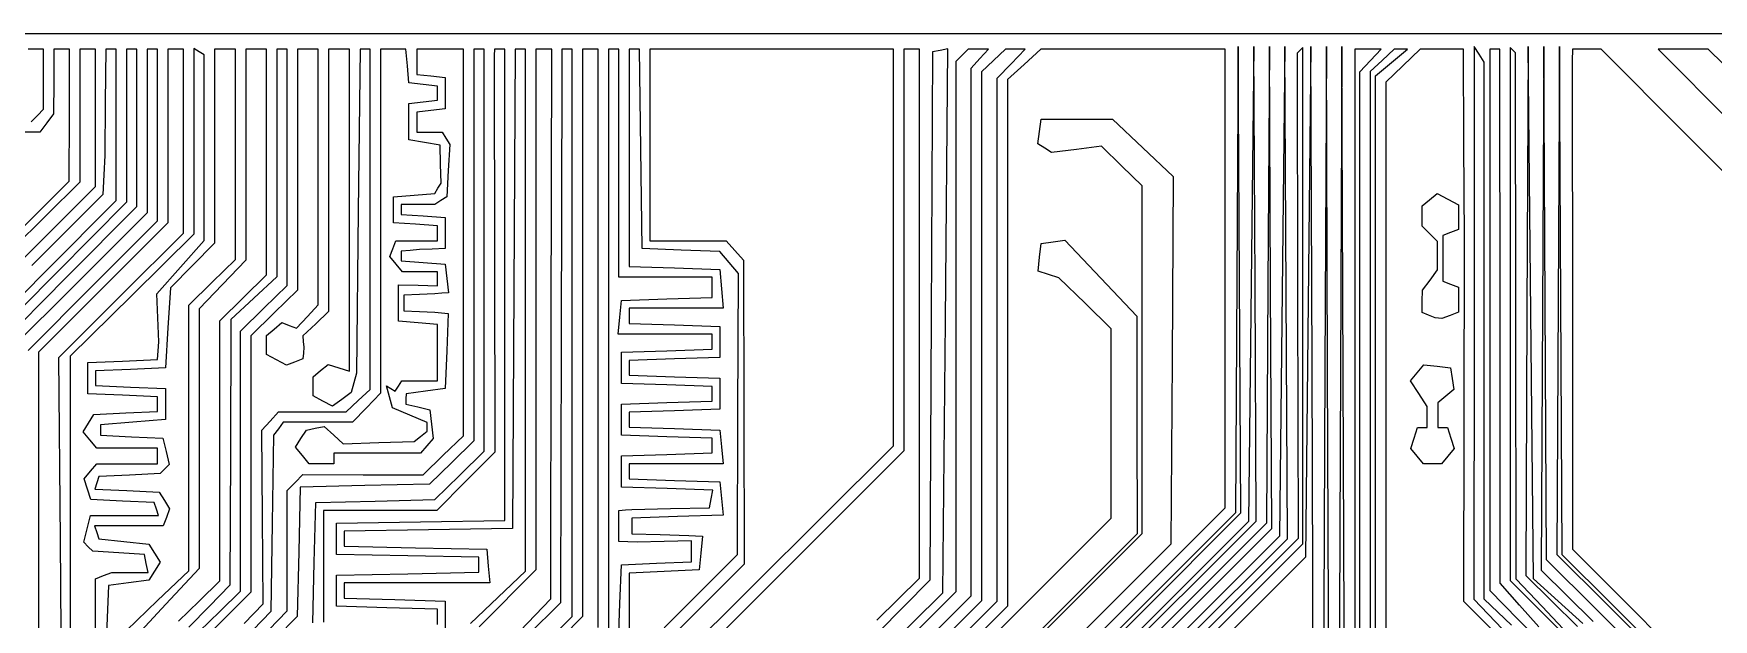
# Model space of a CAD drawing. Extents: x 13 to 278, y 25 to 201.
# Drawn here: x 144.7 to 230.5, y 171.2 to 201.1 of the extents above; entities that cross this region are included whole.
import ezdxf

# ---------------------------------------------------------------- set-up
doc = ezdxf.new("R2010")
doc.units = 0
doc.layers.add('Layer_1', color=7, linetype='CONTINUOUS')

msp = doc.modelspace()

# ---------------------------------------------------------------- linework, layer by layer
at = {"layer": 'Layer_1', "color": 7}
for points in [[(12.949534, 112.88561), (12.949534, 201.124155), (145.2412, 201.124155), (277.53287, 201.124155), (277.53287, 112.88561), (277.53287, 24.64707), (145.2412, 24.64707), (12.949534, 24.64707)], [(165.31469, 145.42936), (166.33971, 146.3554), (171.25277, 146.3554), (176.16583, 146.3554), (191.26091, 161.5028), (206.35599, 176.65019), (206.29459, 188.55644), (206.23319, 200.462693), (206.16209, 188.55644), (206.09099, 176.65019), (191.07889, 161.63509), (176.06679, 146.61999), (170.44352, 146.61999), (164.82026, 146.61999), (164.82026, 145.97353), (164.82026, 145.32708), (164.23222, 144.9152), (163.64418, 144.50332), (163.96687, 144.50332), (164.28957, 144.50332)], [(183.40612, 161.63385), (193.92453, 172.1498), (193.92453, 185.49802), (193.92453, 198.84624), (194.63549, 199.58832), (195.34645, 200.330405), (194.85098, 200.330405), (194.35551, 200.330405), (193.74315, 199.75512), (193.13078, 199.17983), (193.13078, 185.66733), (193.13078, 172.15483), (183.01176, 162.03324), (172.89274, 151.91166), (168.96994, 151.91166), (165.04715, 151.91166), (164.65028, 151.51478), (164.2534, 151.11791), (168.57056, 151.11791), (172.88771, 151.11791)], [(221.74886, 171.86689), (220.42381, 173.26794), (220.40861, 186.7057), (220.39341, 200.14345), (220.25583, 200.281024), (220.11826, 200.418599), (220.11826, 186.81342), (220.11826, 173.20825), (221.43272, 171.88651), (222.74718, 170.56478), (222.78638, 170.03561), (222.82548, 169.50645), (222.94969, 169.98614), (223.0739, 170.46583)], [(215.9511, 186.7473), (215.62037, 186.88075), (215.62837, 187.45401), (215.63637, 188.02728), (216.02483, 188.54087), (216.41329, 189.05446), (216.41329, 189.77874), (216.41329, 190.50302), (216.01641, 190.8999), (215.61954, 191.29677), (215.61954, 191.81244), (215.61954, 192.32811), (215.9995, 192.64345), (216.37946, 192.95879), (216.92554, 192.66654), (217.47162, 192.37428), (217.47162, 191.75044), (217.47162, 191.1266), (217.07475, 190.9743), (216.67787, 190.82201), (216.67787, 189.65139), (216.67787, 188.48077), (217.07475, 188.32847), (217.47162, 188.17618), (217.47162, 187.53472), (217.47162, 186.89327), (217.05311, 186.73267), (216.63459, 186.57207), (216.45779, 186.59297), (216.281, 186.61387)], [(215.36632, 179.54791), (215.04748, 179.93209), (215.21946, 180.47395), (215.39145, 181.01582), (215.6382, 181.01582), (215.88495, 181.01582), (215.88495, 181.55429), (215.88495, 182.09277), (215.45678, 182.74624), (215.02861, 183.39972), (215.36799, 183.80864), (215.70737, 184.21757), (216.39147, 184.13807), (217.07558, 184.05857), (217.15448, 183.50625), (217.23338, 182.95393), (216.82374, 182.61396), (216.4141, 182.27399), (216.4141, 181.64492), (216.4141, 181.01586), (216.66085, 181.01586), (216.9076, 181.01586), (217.07959, 180.474), (217.25157, 179.93214), (216.93273, 179.54796), (216.61389, 179.16378), (216.14952, 179.16378), (215.68514, 179.16378)]]:
    msp.add_lwpolyline(points, close=True, dxfattribs=at)
for points in [[(141.79969, 185.40146), (145.37156, 189.00445), (148.94344, 192.60743), (148.94344, 196.4694), (148.94344, 200.331375), (148.67885, 200.331375), (148.41427, 200.331375), (148.39007, 197.6194), (148.36587, 194.90742), (148.31617, 193.91098), (148.26647, 192.91455), (144.63624, 189.27735)], [(142.85794, 185.0943), (146.42982, 188.69908), (150.00169, 192.30386), (150.00169, 196.31756), (150.00169, 200.331255), (149.73711, 200.331255), (149.47252, 200.331255), (149.47252, 196.4208), (149.47252, 192.51034), (145.90065, 188.9136), (142.32877, 185.31686)], [(143.11946, 190.1656), (146.54821, 193.58353), (146.55521, 196.95697), (146.56221, 200.330405), (146.16533, 200.330405), (145.76846, 200.330405), (145.76046, 198.67676), (145.75246, 197.02311), (145.40098, 196.56009), (145.04949, 196.09707), (142.90081, 196.09707)], [(144.44557, 184.94668), (147.75286, 188.25637), (151.06015, 191.56606), (151.06015, 195.94865), (151.06015, 200.331241), (150.79557, 200.331241), (150.53099, 200.331241), (150.53099, 196.1533), (150.53099, 191.97536), (146.96206, 188.41424), (143.39313, 184.85312)], [(144.18103, 189.61478), (147.88519, 193.31186), (147.88519, 196.82113), (147.88519, 200.330405), (147.48832, 200.330405), (147.09144, 200.330405), (147.09144, 196.93493), (147.09144, 193.53946), (143.65186, 190.13382)], [(144.60512, 196.62624), (144.92262, 196.94374), (145.24012, 197.26124), (145.24012, 198.79582), (145.24012, 200.330405), (144.44413, 200.330405)], [(146.1662, 165.93503), (146.0943, 175.26177), (146.0224, 184.58851), (149.19774, 187.76351), (152.37307, 190.93851), (152.37807, 195.63486), (152.38307, 200.331214), (151.9862, 200.331214), (151.58932, 200.331214), (151.58932, 195.89547), (151.58932, 191.45973), (148.28203, 188.16038), (144.97474, 184.86103), (144.97474, 175.35289), (144.97474, 165.84476)], [(147.88594, 169.69829), (147.88594, 173.28717), (148.30446, 173.44777), (148.72297, 173.60837), (149.64677, 173.60837), (150.57058, 173.60837), (150.48268, 174.07139), (150.39478, 174.53441), (149.07424, 174.61641), (147.7537, 174.69841), (147.52172, 174.92775), (147.28974, 175.15709), (147.46061, 175.83792), (147.63149, 176.51875), (149.36829, 176.51875), (151.10509, 176.51875), (150.9959, 176.84948), (150.8867, 177.18021), (149.26799, 177.25861), (147.64928, 177.33701), (147.4812, 177.86661), (147.31311, 178.39621), (147.63195, 178.78038), (147.95079, 179.16456), (149.50589, 179.16456), (151.06099, 179.16456), (151.06099, 179.56144), (151.06099, 179.95831), (149.50589, 179.95831), (147.95079, 179.95831), (147.603, 180.37737), (147.25522, 180.79642), (147.53197, 181.23726), (147.80872, 181.6781), (149.43486, 181.7569), (151.06099, 181.8357), (151.06099, 182.20786), (151.06099, 182.58003), (149.27506, 182.65823), (147.48912, 182.73643), (147.48912, 183.53018), (147.48912, 184.32393), (149.27506, 184.40213), (151.06099, 184.48033), (151.09509, 184.93126), (151.12919, 185.38219), (151.07319, 186.60552), (151.01719, 187.82886), (152.22967, 189.19404), (153.44214, 190.55923), (153.44214, 195.29728), (153.44214, 200.035335), (153.17756, 200.198856), (152.91298, 200.362378), (152.91298, 195.62538), (152.91298, 190.88838), (149.75812, 187.77238), (146.60326, 184.65638), (146.59726, 172.41368), (146.59126, 160.17099)], [(149.4732, 170.64968), (151.0607, 172.17453), (152.6482, 173.69938), (152.6482, 180.47783), (152.6482, 187.25628), (153.83883, 188.42479), (155.02945, 189.5933), (155.02945, 194.96217), (155.02945, 200.331039), (154.50029, 200.331039), (153.97112, 200.331039), (153.97112, 195.38012), (153.97112, 190.42919), (152.84664, 189.28443), (151.72216, 188.13967), (151.58987, 186.09942), (151.45758, 184.05916), (149.67164, 183.98096), (147.8857, 183.90276), (147.8857, 183.53007), (147.8857, 183.15737), (149.67164, 183.07917), (151.45758, 183.00097), (151.45758, 182.20722), (151.45758, 181.41347), (149.79945, 181.28118), (148.14132, 181.14888), (148.14332, 180.8843), (148.14532, 180.61972), (149.73363, 180.54102), (151.32194, 180.46232), (151.48966, 179.79407), (151.65738, 179.12581), (151.4254, 178.89513), (151.19341, 178.66444), (149.62682, 178.58374), (148.06022, 178.50304), (147.95549, 178.1854), (147.85075, 177.86775), (149.49457, 177.78855), (151.13839, 177.70935), (151.40645, 177.2823), (151.6745, 176.85524), (151.50841, 176.4224), (151.34219, 175.98956), (149.59205, 175.98956), (147.84191, 175.98956), (147.95062, 175.65883), (148.05933, 175.3281), (149.33487, 175.19581), (150.61041, 175.06352), (150.9005, 174.6005), (151.19059, 174.13748), (150.90034, 173.67446), (150.6101, 173.21144), (149.57878, 173.07915), (148.54746, 172.94685), (148.41517, 169.64892)], [(152.11897, 171.11939), (153.1773, 172.15283), (154.23563, 173.18626), (154.23563, 179.82435), (154.23563, 186.46244), (155.42626, 187.63095), (156.61688, 188.79946), (156.61688, 194.56521), (156.61688, 200.330954), (156.08772, 200.330954), (155.55855, 200.330954), (155.55855, 194.94012), (155.55855, 189.54929), (154.36793, 188.30664), (153.1773, 187.064), (153.1773, 180.44155), (153.1773, 173.8191), (151.48665, 171.99305), (149.796, 170.16699)], [(153.17736, 170.59025), (154.23569, 171.62368), (155.29403, 172.65712), (155.29403, 179.29521), (155.29403, 185.9333), (156.48465, 187.10181), (157.67528, 188.27032), (157.67528, 194.30065), (157.67528, 200.330974), (157.41069, 200.330974), (157.14611, 200.330974), (157.14611, 194.51559), (157.14611, 188.7002), (155.96956, 187.6157), (154.79301, 186.53119), (154.77391, 179.74381), (154.75481, 172.95644), (153.70147, 171.88317), (152.64814, 170.8099)], [(155.47103, 171.00828), (156.44204, 172.00268), (156.41004, 176.43693), (156.37804, 180.87117), (156.80292, 181.34065), (157.2278, 181.81014), (158.95567, 181.81014), (160.68355, 181.81014), (161.29592, 182.38543), (161.90828, 182.96071), (161.90828, 191.64584), (161.90828, 200.330974), (161.65098, 200.330974), (161.39367, 200.330974), (161.30667, 192.06274), (161.21967, 183.79452), (161.0801, 183.29489), (160.94053, 182.79527), (160.46184, 182.44525), (159.98316, 182.09523), (159.49054, 182.35887), (158.99792, 182.62251), (158.99792, 183.10997), (158.99792, 183.59743), (159.3821, 183.91627), (159.76628, 184.23511), (160.30814, 184.06313), (160.85001, 183.89115), (160.85001, 192.11106), (160.85001, 200.330974), (160.32084, 200.330974), (159.79167, 200.330974), (159.79167, 193.63022), (159.79167, 186.92946), (159.12939, 186.30728), (158.4671, 185.68509), (158.4993, 185.40126), (158.5315, 185.11743), (158.5001, 184.81501), (158.4688, 184.51259), (158.05276, 184.35294), (157.63671, 184.19329), (157.12671, 184.46623), (156.61671, 184.73918), (156.61671, 185.22664), (156.61671, 185.7141), (157.01022, 186.04068), (157.40372, 186.36726), (157.7758, 186.22448), (158.14788, 186.0817), (158.70522, 186.67495), (159.26255, 187.2682), (159.26255, 193.79959), (159.26255, 200.330974), (158.73338, 200.330974), (158.20421, 200.330974), (158.20221, 194.17941), (158.20021, 188.02785), (157.01157, 186.86047), (155.82294, 185.69308), (155.82294, 179.15253), (155.82294, 172.61198), (154.76461, 171.55364), (153.70627, 170.49531)], [(156.74011, 170.68855), (157.67531, 171.64628), (157.67531, 174.72508), (157.67531, 177.80388), (158.07609, 178.20466), (158.47688, 178.60545), (161.54731, 178.59745), (164.61775, 178.58945), (165.64444, 179.59199), (166.67114, 180.59453), (166.67114, 190.46271), (166.67114, 200.330887), (165.48052, 200.330887), (164.28989, 200.330887), (164.28989, 199.687), (164.28989, 199.04312), (165.01749, 198.95942), (165.7451, 198.87572), (165.7451, 198.08197), (165.7451, 197.28822), (165.01749, 197.20452), (164.28989, 197.12082), (164.28989, 196.60923), (164.28989, 196.09763), (164.93573, 196.09763), (165.58158, 196.09763), (165.77732, 195.78092), (165.97306, 195.46421), (165.90216, 194.12864), (165.83126, 192.79308), (165.52359, 192.59732), (165.21591, 192.40157), (164.35602, 192.39757), (163.49612, 192.39357), (163.49612, 192.1442), (163.49612, 191.89483), (164.6206, 191.81343), (165.74508, 191.73203), (165.74508, 190.93828), (165.74508, 190.14453), (165.08362, 190.12363), (164.42216, 190.10273), (163.95914, 190.05743), (163.49612, 190.01213), (163.49612, 189.76276), (163.49612, 189.51339), (164.6206, 189.43199), (165.74508, 189.35059), (165.82878, 188.62298), (165.91248, 187.89538), (165.56417, 187.86588), (165.21587, 187.83638), (164.42212, 187.79978), (163.62837, 187.76318), (163.62837, 187.3663), (163.62837, 186.96943), (164.42212, 186.93283), (165.21587, 186.89623), (165.55819, 186.86673), (165.90051, 186.83723), (165.82281, 184.919), (165.74511, 183.00077), (164.74416, 182.86848), (163.74321, 182.73619), (163.73621, 182.4716), (163.72921, 182.20702), (164.34014, 182.06427), (164.95107, 181.92151), (165.03637, 181.18837), (165.12167, 180.45523), (164.80557, 180.07435), (164.48947, 179.69348), (162.27291, 179.69348), (160.05635, 179.69348), (160.05635, 179.4289), (160.05635, 179.16431), (159.42728, 179.16431), (158.79822, 179.16431), (158.45044, 179.58337), (158.10266, 180.00242), (158.38026, 180.44326), (158.65786, 180.8841), (159.11221, 180.9734), (159.56655, 181.0627), (160.05184, 180.62353), (160.53712, 180.18435), (162.34726, 180.24105), (164.15739, 180.29775), (164.48812, 180.55715), (164.81885, 180.81656), (164.81885, 181.0452), (164.81885, 181.27383), (163.93141, 181.64463), (163.04398, 182.01542), (162.89776, 182.57458), (162.75153, 183.13375), (162.97316, 182.99678), (163.19478, 182.8598), (163.36097, 183.1287), (163.52716, 183.3976), (164.43759, 183.3976), (165.34801, 183.3976), (165.34801, 184.83684), (165.34801, 186.27607), (164.35583, 186.35817), (163.36364, 186.44027), (163.36364, 187.36632), (163.36364, 188.29236), (164.35583, 188.27276), (165.34801, 188.25316), (165.34801, 188.60348), (165.34801, 188.95381), (164.45437, 188.95381), (163.56072, 188.95381), (163.23414, 189.34731), (162.90756, 189.74082), (163.06115, 190.14106), (163.21474, 190.54131), (164.28138, 190.54131), (165.34801, 190.54131), (165.34801, 190.92297), (165.34801, 191.30463), (164.22353, 191.38603), (163.09906, 191.46743), (163.09906, 192.12889), (163.09906, 192.79035), (164.15395, 192.87625), (165.20886, 192.96215), (165.37225, 193.22652), (165.53564, 193.4909), (165.50794, 194.46115), (165.48024, 195.4314), (164.68649, 195.56873), (163.89274, 195.70605), (163.89274, 196.62949), (163.89274, 197.55294), (164.62034, 197.63664), (165.34794, 197.72034), (165.34794, 198.08206), (165.34794, 198.44379), (164.62034, 198.52749), (163.89274, 198.61119), (163.80984, 199.47108), (163.72694, 200.330981), (163.08224, 200.330981), (162.43755, 200.330981), (162.43755, 191.54806), (162.43755, 182.76514), (161.72659, 182.02306), (161.01563, 181.28098), (159.24544, 181.28098), (157.47526, 181.28098), (157.22376, 180.95025), (156.97225, 180.61952), (156.90835, 176.12161), (156.84445, 171.62369), (155.9368, 170.68649)], [(158.98215, 171.04529), (159.05635, 174.11234), (159.13055, 177.17939), (162.17325, 177.25469), (165.21596, 177.32999), (166.47273, 178.56764), (167.7295, 179.80529), (167.7295, 190.06785), (167.7295, 200.330405), (167.46492, 200.330405), (167.20034, 200.330405), (167.20034, 190.33133), (167.20034, 180.33225), (166.07467, 179.22749), (164.94901, 178.12273), (161.6429, 178.04793), (158.3368, 177.97313), (158.262, 174.66703), (158.1872, 171.36092), (157.12043, 170.27396)], [(165.34816, 170.96171), (165.34816, 171.34901), (165.34816, 171.7363), (162.76848, 171.812), (160.18879, 171.8877), (160.18879, 172.68145), (160.18879, 173.4752), (163.82681, 173.5488), (167.46483, 173.6224), (167.46483, 174.00435), (167.46483, 174.38629), (163.82681, 174.45989), (160.18879, 174.53349), (160.18879, 175.32724), (160.18879, 176.12099), (164.48827, 176.19369), (168.78775, 176.26639), (168.78775, 188.29842), (168.78775, 200.330405), (168.52316, 200.330405), (168.25858, 200.330405), (168.24678, 199.99968), (168.23498, 199.66895), (168.25798, 189.70942), (168.28108, 179.74988), (166.79738, 178.26619), (165.31371, 176.78249), (162.42055, 176.78249), (159.52739, 176.78249), (159.52739, 173.92822), (159.52739, 171.07396)], [(167.04147, 170.99799), (169.84612, 173.68008), (169.84612, 187.0052), (169.84612, 200.330405), (169.58418, 200.330405), (169.32224, 200.330405), (169.25344, 188.09343), (169.18464, 175.85645), (164.88516, 175.78375), (160.58568, 175.71105), (160.58568, 175.32819), (160.58568, 174.94534), (164.2237, 174.87174), (167.86173, 174.79814), (167.94463, 173.93824), (168.02753, 173.07835), (164.30659, 173.07835), (160.58566, 173.07835), (160.58566, 172.69105), (160.58566, 172.30376), (163.16535, 172.22806), (165.74504, 172.15236), (165.74504, 171.35861), (165.74504, 170.56486)], [(169.54764, 170.61885), (171.13749, 172.25881), (171.16049, 186.29462), (171.18349, 200.330416), (170.77953, 200.330416), (170.37558, 200.330416), (170.37358, 187.0351), (170.37158, 173.73979), (167.4809, 170.82937)], [(169.23927, 168.38074), (172.22826, 171.3561), (172.22826, 185.84327), (172.22826, 200.330405), (171.96368, 200.330405), (171.69909, 200.330405), (171.70209, 199.73509), (171.70509, 199.13978), (171.66669, 185.60361), (171.62829, 172.06744), (169.94358, 170.39771)], [(173.55111, 170.79571), (173.55111, 185.56318), (173.55111, 200.330405), (173.15423, 200.330405), (172.75736, 200.330405), (172.75336, 185.84447), (172.74936, 171.35853), (169.54628, 168.10418)], [(173.21269, 167.05865), (180.66693, 174.53313), (180.68783, 181.70526), (180.70873, 188.8774), (180.23886, 189.43885), (179.76899, 190.00045), (177.78461, 190.07205), (175.80024, 190.14365), (175.72834, 195.23688), (175.65644, 200.330111), (175.39757, 200.330111), (175.1387, 200.330111), (175.1387, 194.78416), (175.1387, 189.23821), (177.4538, 189.16171), (179.76891, 189.08531), (179.85101, 188.09313), (179.93311, 187.10094), (177.53589, 187.10094), (175.13867, 187.10094), (175.13867, 186.71436), (175.13867, 186.32779), (177.45377, 186.25139), (179.76888, 186.17489), (179.76888, 185.38114), (179.76888, 184.58739), (177.45377, 184.51089), (175.13867, 184.43449), (175.13867, 184.05822), (175.13867, 183.68194), (177.45377, 183.60544), (179.76888, 183.52904), (179.76888, 182.73529), (179.76888, 181.94154), (177.45377, 181.86514), (175.13867, 181.78864), (175.13867, 181.41237), (175.13867, 181.0361), (177.45377, 180.9597), (179.76888, 180.8832), (179.85178, 180.0233), (179.93468, 179.16341), (177.53666, 179.16341), (175.13865, 179.16341), (175.13865, 178.77683), (175.13865, 178.39026), (177.45375, 178.31376), (179.76886, 178.23736), (179.85096, 177.388), (179.93306, 176.53863), (177.60198, 176.46193), (175.2709, 176.38523), (175.2709, 175.98836), (175.2709, 175.59148), (176.72611, 175.54368), (178.18132, 175.49588), (178.52881, 175.47758), (178.8763, 175.45928), (178.7934, 174.59939), (178.7105, 173.73949), (176.92456, 173.66129), (175.13863, 173.58309), (175.13863, 171.78717), (175.13863, 169.99125)], [(177.71892, 169.22085), (188.63257, 180.08127), (188.63257, 190.2058), (188.63257, 200.330405), (182.41486, 200.330405), (176.19715, 200.330405), (176.19715, 195.43561), (176.19715, 190.54082), (178.14052, 190.54082), (180.08389, 190.54082), (180.52599, 190.05231), (180.96809, 189.56379), (180.98369, 181.80015), (180.99929, 174.03652), (173.49548, 166.54596)], [(174.58369, 170.03964), (174.66269, 172.0219), (174.74169, 174.00417), (176.52763, 174.08237), (178.31357, 174.16057), (178.31357, 174.69683), (178.31357, 175.23309), (176.9245, 175.19139), (175.53544, 175.14969), (175.07242, 175.17229), (174.6094, 175.19489), (174.6094, 175.98864), (174.6094, 176.78239), (174.94013, 176.80559), (175.27086, 176.82879), (177.25125, 176.87169), (179.23163, 176.91459), (179.31913, 177.36706), (179.40663, 177.81952), (177.07415, 177.89622), (174.74168, 177.97292), (174.74168, 178.76667), (174.74168, 179.56042), (177.05679, 179.63682), (179.37189, 179.71322), (179.37189, 180.0895), (179.37189, 180.46577), (177.05679, 180.54227), (174.74168, 180.61867), (174.74168, 181.41242), (174.74168, 182.20617), (177.05679, 182.28257), (179.37189, 182.35907), (179.37189, 182.73534), (179.37189, 183.11161), (177.05679, 183.18801), (174.74168, 183.26451), (174.74168, 184.05826), (174.74168, 184.85201), (177.05679, 184.92851), (179.37189, 185.00491), (179.37189, 185.39149), (179.37189, 185.77806), (176.97388, 185.77806), (174.57586, 185.77806), (174.65876, 186.63796), (174.74166, 187.49785), (177.05677, 187.57425), (179.37187, 187.65075), (179.37187, 188.16962), (179.37187, 188.68848), (176.99062, 188.68848), (174.60937, 188.68848), (174.60937, 194.50932), (174.60937, 200.330152), (174.34479, 200.330152), (174.0802, 200.330152), (174.0802, 185.45076), (174.0802, 170.57138)], [(187.77485, 171.1811), (189.95578, 173.31276), (189.95578, 186.82068), (189.95578, 200.330405), (189.55891, 200.330405), (189.16203, 200.330405), (189.16177, 190.0778), (189.16151, 179.8252), (181.75549, 172.41686), (174.34948, 165.00853)], [(181.77644, 163.29692), (191.14641, 172.56469), (191.2787, 186.45473), (191.41099, 200.344777), (191.01412, 200.268277), (190.61724, 200.191777), (190.54864, 186.70745), (190.48004, 173.22312), (189.15276, 171.87914), (187.82548, 170.53517)], [(182.61231, 162.42837), (192.60162, 172.41507), (192.60162, 185.88927), (192.60162, 199.3635), (193.0395, 199.84735), (193.47738, 200.331205), (192.96013, 200.331205), (192.44287, 200.331205), (192.12537, 200.013705), (191.80787, 199.6962), (191.80787, 186.15957), (191.80787, 172.62294), (182.24637, 163.06145)], [(190.68252, 162.03201), (205.5662, 176.91392), (205.5662, 188.62171), (205.5662, 200.330405), (200.86267, 200.330405), (196.15913, 200.330405), (195.30642, 199.55157), (194.4537, 198.77273), (194.4537, 185.33143), (194.4537, 171.89012), (183.80545, 161.23943)], [(191.77696, 160.89442), (207.15335, 176.22566), (207.09125, 188.34494), (207.02915, 200.464226), (206.89285, 188.34225), (206.75655, 176.22028), (191.55808, 161.02402)], [(192.40202, 160.3127), (207.94712, 175.85635), (207.88372, 188.16032), (207.82032, 200.464286), (207.74932, 188.29345), (207.67832, 176.12262), (192.13697, 160.57835)], [(193.02963, 159.65438), (208.74076, 175.3346), (208.67976, 187.89865), (208.61876, 200.462696), (208.48134, 187.96178), (208.34393, 175.46086), (192.73435, 159.8498)], [(193.59629, 159.12763), (209.53447, 175.0739), (209.53447, 187.74577), (209.53447, 200.418599), (209.387, 200.271127), (209.23953, 200.123654), (209.26213, 187.7337), (209.28473, 175.34375), (193.337, 159.39437)], [(210.0638, 167.9106), (210.0014, 184.18699), (209.939, 200.463376), (209.80296, 187.4251), (209.66692, 174.38683), (193.79192, 158.52038)], [(210.8576, 167.61824), (210.7935, 184.04081), (210.7294, 200.463376), (210.6592, 184.05272), (210.589, 167.64207)], [(211.65131, 166.84961), (211.58721, 183.65649), (211.52311, 200.463376), (211.45291, 183.92962), (211.38271, 167.39586)], [(212.43894, 166.33213), (212.44194, 182.75255), (212.44494, 199.17297), (212.98441, 199.75203), (213.52389, 200.331085), (212.85212, 200.331085), (212.18036, 200.331085), (212.18036, 183.49594), (212.18036, 166.66079)], [(213.23916, 164.71117), (213.23916, 181.83623), (213.23916, 198.96113), (214.05321, 199.64611), (214.86726, 200.331085), (214.53328, 200.331085), (214.1993, 200.331085), (213.58694, 199.7558), (212.97458, 199.18051), (212.97458, 182.67375), (212.97458, 166.16698)], [(219.19407, 170.68346), (217.75268, 172.12449), (217.76438, 181.39908), (217.77618, 190.67368), (217.75658, 195.50233), (217.73698, 200.330977), (216.62509, 200.330977), (215.51321, 200.330977), (214.64072, 199.48532), (213.76823, 198.63967), (213.76823, 181.71602), (213.76823, 164.79236)], [(220.18481, 170.92253), (218.79575, 172.25441), (218.78875, 172.60006), (218.78175, 172.94571), (218.78375, 186.30716), (218.78575, 199.66862), (218.52993, 200.065498), (218.2741, 200.462373), (218.2701, 186.35367), (218.2661, 172.24497), (219.72131, 170.71933)], [(221.57446, 170.82937), (220.58714, 171.94923), (219.59981, 173.06909), (219.59781, 186.36902), (219.59581, 199.66897), (219.59281, 199.9997), (219.58981, 200.330425), (219.33008, 200.330425), (219.07035, 200.330425), (219.07035, 186.50871), (219.07035, 172.687), (220.52676, 171.21524), (221.98316, 169.74347)], [(223.82142, 171.00802), (222.56465, 172.1457), (221.30788, 173.28337), (221.17083, 186.87304), (221.03379, 200.462716), (220.97239, 186.95902), (220.91099, 173.45533), (222.2339, 172.1523), (223.55682, 170.84927)], [(226.99633, 169.25239), (224.48523, 171.75306), (221.97412, 174.25372), (221.90302, 187.35825), (221.83192, 200.462776), (221.76832, 187.09137), (221.70472, 173.71997), (223.02763, 172.41694), (224.35055, 171.11392)], [(227.7919, 169.51689), (225.28082, 172.01754), (222.76974, 174.51818), (222.69854, 187.49044), (222.62734, 200.462693), (222.56374, 187.49288), (222.50014, 174.52308), (225.01368, 172.01999), (227.52722, 169.51689)], [(233.34685, 191.72561), (229.05038, 196.028), (224.75391, 200.330405), (224.0233, 200.330405), (223.29269, 200.330405), (223.28769, 199.73509), (223.28269, 199.13978), (223.29269, 186.96895), (223.30279, 174.79811), (225.81137, 172.27984), (228.31996, 169.76156)], [(236.52338, 104.38401), (236.52338, 149.27093), (236.52338, 194.15783), (233.37062, 197.24412), (230.21785, 200.330405), (228.94227, 200.330405), (227.66669, 200.330405), (231.43357, 196.55678), (235.20047, 192.78316), (235.20047, 169.62715), (235.20047, 146.47113), (233.61995, 144.90711), (232.03944, 143.34309), (233.61995, 141.69715), (235.20047, 140.05121), (235.20047, 124.53956), (235.20047, 109.02791)], [(187.90624, 162.16616), (201.33287, 175.59473), (201.33287, 184.46975), (201.33287, 193.34478), (200.29221, 194.36095), (199.25156, 195.37712), (197.97711, 195.2123), (196.70266, 195.04747), (196.34878, 195.27193), (195.9949, 195.49639), (196.0842, 196.12793), (196.1735, 196.75947), (197.99419, 196.75947), (199.81489, 196.75947), (201.36451, 195.29218), (202.91413, 193.8249), (202.85113, 184.44427), (202.78813, 175.06363), (188.96965, 161.23915)], [(186.71365, 163.35388), (199.74537, 176.38361), (199.74537, 181.21456), (199.74537, 186.04552), (198.40974, 187.35333), (197.07411, 188.66115), (196.54227, 188.82995), (196.01044, 188.99875), (196.09194, 189.70364), (196.17344, 190.40853), (196.77411, 190.49383), (197.37478, 190.57913), (199.2104, 188.6418), (201.04602, 186.70446), (201.05712, 181.14723), (201.06822, 175.59), (187.77194, 162.29567)]]:
    msp.add_lwpolyline(points, dxfattribs=at)

doc.saveas('drawing.dxf')
